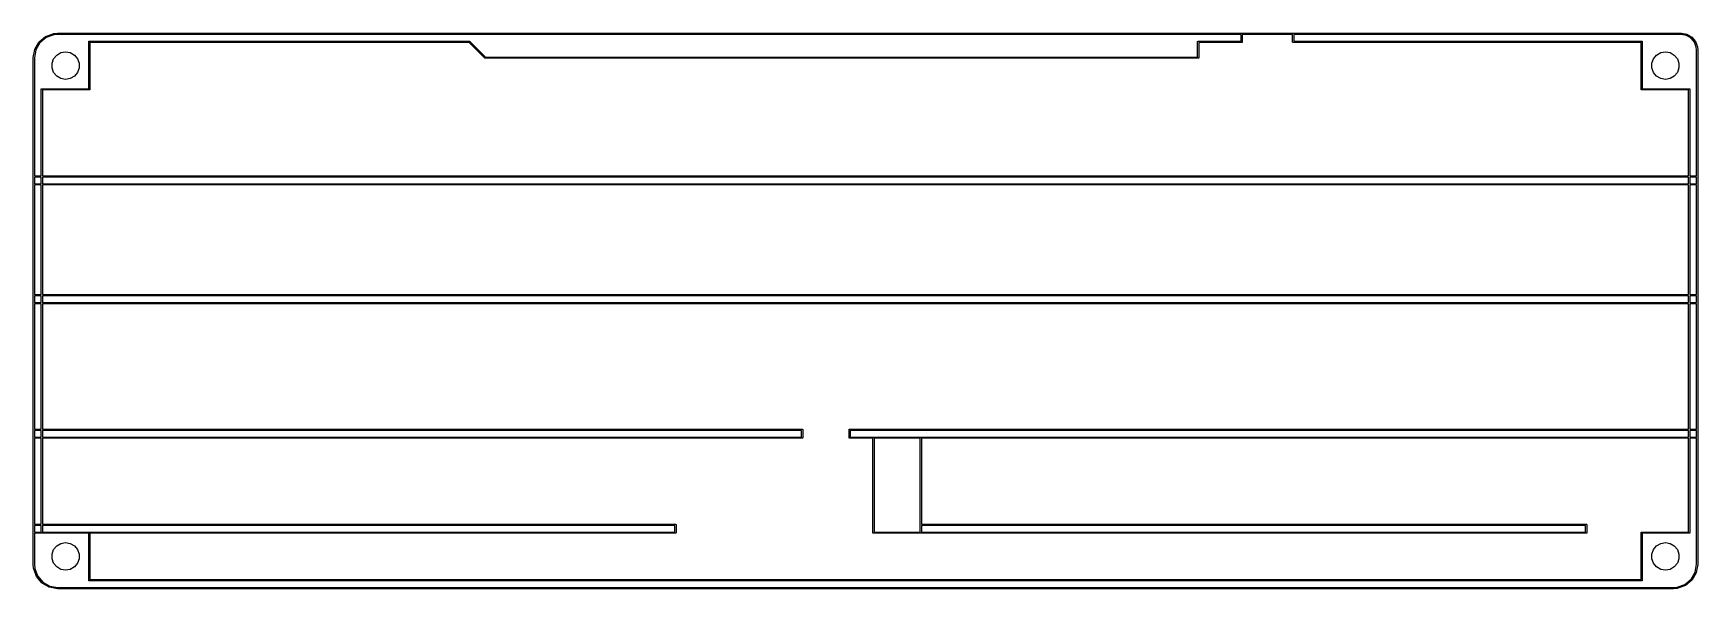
# Model space of a CAD drawing. Extents: x 14 to 281, y -160 to -71.
import ezdxf

# ---------------------------------------------------------------- set-up
doc = ezdxf.new("R2010")
doc.units = 0
doc.header["$MEASUREMENT"] = 0
doc.layers.add('BLACK', color=7, linetype='CONTINUOUS')

msp = doc.modelspace()

# ---------------------------------------------------------------- linework, layer by layer
at = {"layer": 'Black'}
for p, q in [((14.7971, -72.4044), (15.8107, -71.5538)), ((15.9258, -71.7184), (14.9392, -72.5463)), ((15.8107, -71.5538), (15.8408, -71.5365)), ((15.8408, -71.5365), (17.0842, -71.0839)), ((17.1402, -71.2764), (15.9258, -71.7184)), ((17.0842, -71.0839), (17.0971, -71.0816)), ((17.0971, -71.0816), (17.1097, -71.0783)), ((17.1097, -71.0783), (17.7713, -71.0204)), ((17.7844, -71.22), (17.1402, -71.2764)), ((17.7713, -71.0204), (17.7757, -71.0208)), ((17.7757, -71.0208), (17.78, -71.02)), ((17.78, -71.02), (278.13, -71.02)), ((207.545, -71.22), (17.7844, -71.22)), ((207.545, -72.29), (207.545, -71.22)), ((207.745, -71.22), (207.745, -72.39)), ((215.8, -71.22), (207.745, -71.22)), ((215.8, -72.39), (215.8, -71.22)), ((216, -71.22), (216, -72.29)), ((278.121, -71.22), (216, -71.22)), ((278.964, -71.3686), (278.121, -71.22)), ((278.13, -71.02), (278.139, -71.0215)), ((278.139, -71.0215), (278.147, -71.0215)), ((278.147, -71.0215), (279.016, -71.1747)), ((279.697, -71.792), (278.964, -71.3686)), ((279.016, -71.1747), (279.049, -71.1866)), ((279.049, -71.1866), (279.813, -71.6276)), ((280.242, -72.4408), (279.697, -71.792)), ((279.813, -71.6276), (279.837, -71.6478)), ((279.837, -71.6478), (279.839, -71.65)), ((279.839, -71.65), (280.406, -72.3257)), ((13.8715, -74.9126), (14.1013, -73.6095)), ((14.2952, -73.6616), (14.07, -74.9387)), ((14.1013, -73.6095), (14.1132, -73.5769)), ((14.1013, -73.6095), (14.1013, -73.6095)), ((14.1132, -73.5769), (14.7748, -72.431)), ((14.9392, -72.5463), (14.2952, -73.6616)), ((14.7748, -72.431), (14.7971, -72.4044)), ((17.1375, -75.0958), (17.6305, -74.5083)), ((17.6305, -74.5083), (18.2947, -74.1248)), ((18.2947, -74.1248), (19.05, -73.9916)), ((19.05, -73.9916), (19.8053, -74.1248)), ((19.8053, -74.1248), (20.4695, -74.5083)), ((20.4695, -74.5083), (20.9625, -75.0958)), ((22.76, -72.39), (22.7615, -72.3814)), ((22.76, -79.91), (22.76, -72.39)), ((22.7615, -72.3726), (22.7645, -72.3644)), ((22.7615, -72.3814), (22.7615, -72.3726)), ((22.7645, -72.3644), (22.766, -72.3558)), ((22.766, -72.3558), (22.7704, -72.3482)), ((22.7704, -72.3482), (22.7734, -72.34)), ((22.7734, -72.34), (22.779, -72.3333)), ((22.779, -72.3333), (22.7834, -72.3257)), ((22.7834, -72.3257), (22.7901, -72.3201)), ((22.7901, -72.3201), (22.7957, -72.3134)), ((22.7957, -72.3134), (22.8033, -72.309)), ((22.8033, -72.309), (22.81, -72.3034)), ((22.81, -72.3034), (22.8182, -72.3004)), ((22.8182, -72.3004), (22.8258, -72.296)), ((22.8258, -72.296), (22.8344, -72.2945)), ((22.8344, -72.2945), (22.8426, -72.2915)), ((22.8426, -72.2915), (22.8514, -72.2915)), ((22.8514, -72.2915), (22.86, -72.29)), ((22.86, -72.29), (83.82, -72.29)), ((83.7786, -72.49), (22.96, -72.49)), ((22.96, -72.49), (22.96, -80.01)), ((86.2893, -75.0007), (83.7786, -72.49)), ((83.82, -72.29), (83.8243, -72.2908)), ((83.8243, -72.2908), (83.8287, -72.2904)), ((83.8287, -72.2904), (83.8413, -72.2938)), ((83.8413, -72.2938), (83.8542, -72.296)), ((83.8542, -72.296), (83.858, -72.2982)), ((83.858, -72.2982), (83.8623, -72.2994)), ((83.8623, -72.2994), (83.873, -72.3069)), ((83.873, -72.3069), (83.8843, -72.3134)), ((83.8843, -72.3134), (83.8871, -72.3168)), ((83.8871, -72.3168), (83.8907, -72.3193)), ((83.8907, -72.3193), (86.4014, -74.83)), ((200.56, -72.39), (200.562, -72.3814)), ((200.56, -74.83), (200.56, -72.39)), ((200.562, -72.3726), (200.565, -72.3644)), ((200.562, -72.3814), (200.562, -72.3726)), ((200.565, -72.3644), (200.566, -72.3558)), ((200.566, -72.3558), (200.57, -72.3482)), ((200.57, -72.3482), (200.573, -72.34)), ((200.573, -72.34), (200.579, -72.3333)), ((200.579, -72.3333), (200.583, -72.3257)), ((200.583, -72.3257), (200.59, -72.3201)), ((200.59, -72.3201), (200.596, -72.3134)), ((200.596, -72.3134), (200.603, -72.309)), ((200.603, -72.309), (200.61, -72.3034)), ((200.61, -72.3034), (200.618, -72.3004)), ((200.618, -72.3004), (200.626, -72.296)), ((200.626, -72.296), (200.634, -72.2945)), ((200.634, -72.2945), (200.643, -72.2915)), ((200.643, -72.2915), (200.651, -72.2915)), ((200.651, -72.2915), (200.66, -72.29)), ((200.66, -72.29), (207.545, -72.29)), ((207.645, -72.49), (200.76, -72.49)), ((200.76, -72.49), (200.76, -74.93)), ((207.654, -72.4885), (207.645, -72.49)), ((207.662, -72.4885), (207.654, -72.4885)), ((207.671, -72.4855), (207.662, -72.4885)), ((207.679, -72.484), (207.671, -72.4855)), ((207.687, -72.4796), (207.679, -72.484)), ((207.695, -72.4766), (207.687, -72.4796)), ((207.702, -72.471), (207.695, -72.4766)), ((207.709, -72.4666), (207.702, -72.471)), ((207.715, -72.4599), (207.709, -72.4666)), ((207.722, -72.4543), (207.715, -72.4599)), ((207.726, -72.4467), (207.722, -72.4543)), ((207.732, -72.44), (207.726, -72.4467)), ((207.735, -72.4318), (207.732, -72.44)), ((207.739, -72.4242), (207.735, -72.4318)), ((207.74, -72.4156), (207.739, -72.4242)), ((207.743, -72.4074), (207.74, -72.4156)), ((207.745, -72.39), (207.743, -72.3986)), ((207.743, -72.3986), (207.743, -72.4074)), ((215.802, -72.3986), (215.8, -72.39)), ((215.802, -72.4074), (215.802, -72.3986)), ((215.805, -72.4156), (215.802, -72.4074)), ((215.806, -72.4242), (215.805, -72.4156)), ((215.81, -72.4318), (215.806, -72.4242)), ((215.813, -72.44), (215.81, -72.4318)), ((215.819, -72.4467), (215.813, -72.44)), ((215.823, -72.4543), (215.819, -72.4467)), ((215.83, -72.4599), (215.823, -72.4543)), ((215.836, -72.4666), (215.83, -72.4599)), ((215.843, -72.471), (215.836, -72.4666)), ((215.85, -72.4766), (215.843, -72.471)), ((215.858, -72.4796), (215.85, -72.4766)), ((215.866, -72.484), (215.858, -72.4796)), ((215.874, -72.4855), (215.866, -72.484)), ((215.883, -72.4885), (215.874, -72.4855)), ((215.891, -72.4885), (215.883, -72.4885)), ((215.9, -72.49), (215.891, -72.4885)), ((271.68, -72.49), (215.9, -72.49)), ((216, -72.29), (271.78, -72.29)), ((271.68, -80.01), (271.68, -72.49)), ((271.78, -72.29), (271.789, -72.2915)), ((271.789, -72.2915), (271.797, -72.2915)), ((271.797, -72.2915), (271.806, -72.2945)), ((271.806, -72.2945), (271.814, -72.296)), ((271.814, -72.296), (271.822, -72.3004)), ((271.822, -72.3004), (271.83, -72.3034)), ((271.83, -72.3034), (271.837, -72.309)), ((271.837, -72.309), (271.844, -72.3134)), ((271.844, -72.3134), (271.85, -72.3201)), ((271.85, -72.3201), (271.857, -72.3257)), ((271.857, -72.3257), (271.861, -72.3333)), ((271.861, -72.3333), (271.867, -72.34)), ((271.867, -72.34), (271.87, -72.3482)), ((271.87, -72.3482), (271.874, -72.3558)), ((271.874, -72.3558), (271.875, -72.3644)), ((271.875, -72.3644), (271.878, -72.3726)), ((271.878, -72.3726), (271.878, -72.3814)), ((271.878, -72.3814), (271.88, -72.39)), ((271.88, -72.39), (271.88, -79.91)), ((273.677, -75.0958), (274.17, -74.5083)), ((274.17, -74.5083), (274.835, -74.1248)), ((274.835, -74.1248), (275.59, -73.9916)), ((275.59, -73.9916), (276.345, -74.1248)), ((276.345, -74.1248), (277.01, -74.5083)), ((277.01, -74.5083), (277.503, -75.0958)), ((280.533, -73.2408), (280.242, -72.4408)), ((280.406, -72.3257), (280.424, -72.3558)), ((280.424, -72.3558), (280.725, -73.1847)), ((280.57, -73.6644), (280.533, -73.2408)), ((280.57, -93.88), (280.57, -73.6644)), ((280.725, -73.1847), (280.728, -73.1976)), ((280.728, -73.1976), (280.731, -73.2102)), ((280.731, -73.2102), (280.77, -73.6513)), ((280.77, -73.6513), (280.769, -73.6557)), ((280.769, -73.6557), (280.77, -73.66)), ((280.77, -73.66), (280.77, -156.21)), ((13.87, -74.93), (13.8715, -74.9214)), ((13.87, -156.21), (13.87, -74.93)), ((13.8715, -74.9214), (13.8715, -74.9126)), ((14.07, -74.9387), (14.07, -93.88)), ((16.8751, -75.8165), (17.1375, -75.0958)), ((16.8751, -76.5835), (16.8751, -75.8165)), ((17.1375, -77.3042), (16.8751, -76.5835)), ((17.6305, -77.8917), (17.1375, -77.3042)), ((20.9625, -77.3042), (20.4695, -77.8917)), ((20.9625, -75.0958), (21.2249, -75.8165)), ((21.2249, -76.5835), (20.9625, -77.3042)), ((21.2249, -75.8165), (21.2249, -76.5835)), ((86.2929, -75.0032), (86.2893, -75.0007)), ((86.2957, -75.0066), (86.2929, -75.0032)), ((86.307, -75.0131), (86.2957, -75.0066)), ((86.3177, -75.0206), (86.307, -75.0131)), ((86.322, -75.0218), (86.3177, -75.0206)), ((86.3258, -75.024), (86.322, -75.0218)), ((86.3387, -75.0262), (86.3258, -75.024)), ((86.3513, -75.0296), (86.3387, -75.0262)), ((86.3557, -75.0292), (86.3513, -75.0296)), ((86.36, -75.03), (86.3557, -75.0292)), ((200.66, -75.03), (86.36, -75.03)), ((86.4014, -74.83), (200.56, -74.83)), ((200.669, -75.0285), (200.66, -75.03)), ((200.677, -75.0285), (200.669, -75.0285)), ((200.686, -75.0255), (200.677, -75.0285)), ((200.694, -75.024), (200.686, -75.0255)), ((200.702, -75.0196), (200.694, -75.024)), ((200.71, -75.0166), (200.702, -75.0196)), ((200.717, -75.011), (200.71, -75.0166)), ((200.724, -75.0066), (200.717, -75.011)), ((200.73, -74.9999), (200.724, -75.0066)), ((200.737, -74.9943), (200.73, -74.9999)), ((200.741, -74.9867), (200.737, -74.9943)), ((200.747, -74.98), (200.741, -74.9867)), ((200.75, -74.9718), (200.747, -74.98)), ((200.754, -74.9642), (200.75, -74.9718)), ((200.755, -74.9556), (200.754, -74.9642)), ((200.758, -74.9474), (200.755, -74.9556)), ((200.76, -74.93), (200.758, -74.9386)), ((200.758, -74.9386), (200.758, -74.9474)), ((273.415, -75.8165), (273.677, -75.0958)), ((273.415, -76.5835), (273.415, -75.8165)), ((273.677, -77.3042), (273.415, -76.5835)), ((274.17, -77.8917), (273.677, -77.3042)), ((277.503, -77.3042), (277.01, -77.8917)), ((277.503, -75.0958), (277.765, -75.8165)), ((277.765, -76.5835), (277.503, -77.3042)), ((277.765, -75.8165), (277.765, -76.5835)), ((15.14, -80.01), (15.1415, -80.0014)), ((15.14, -93.88), (15.14, -80.01)), ((15.1415, -79.9926), (15.1445, -79.9844)), ((15.1415, -80.0014), (15.1415, -79.9926)), ((15.1445, -79.9844), (15.146, -79.9758)), ((15.146, -79.9758), (15.1504, -79.9682)), ((15.1504, -79.9682), (15.1534, -79.96)), ((15.1534, -79.96), (15.159, -79.9533)), ((15.159, -79.9533), (15.1634, -79.9457)), ((15.1634, -79.9457), (15.1701, -79.9401)), ((15.1701, -79.9401), (15.1757, -79.9334)), ((15.1757, -79.9334), (15.1833, -79.929)), ((15.1833, -79.929), (15.19, -79.9234)), ((15.19, -79.9234), (15.1982, -79.9204)), ((15.1982, -79.9204), (15.2058, -79.916)), ((15.2058, -79.916), (15.2144, -79.9145)), ((15.2144, -79.9145), (15.2226, -79.9115)), ((15.2226, -79.9115), (15.2314, -79.9115)), ((15.2314, -79.9115), (15.24, -79.91)), ((15.24, -79.91), (22.76, -79.91)), ((18.2947, -78.2752), (17.6305, -77.8917)), ((19.05, -78.4084), (18.2947, -78.2752)), ((19.8053, -78.2752), (19.05, -78.4084)), ((20.4695, -77.8917), (19.8053, -78.2752)), ((22.941, -80.0667), (22.9366, -80.0743)), ((22.9466, -80.06), (22.941, -80.0667)), ((22.9496, -80.0518), (22.9466, -80.06)), ((22.954, -80.0442), (22.9496, -80.0518)), ((22.9555, -80.0356), (22.954, -80.0442)), ((22.9585, -80.0274), (22.9555, -80.0356)), ((22.96, -80.01), (22.9585, -80.0186)), ((22.9585, -80.0186), (22.9585, -80.0274)), ((271.682, -80.0186), (271.68, -80.01)), ((271.682, -80.0274), (271.682, -80.0186)), ((271.685, -80.0356), (271.682, -80.0274)), ((271.686, -80.0442), (271.685, -80.0356)), ((271.69, -80.0518), (271.686, -80.0442)), ((271.693, -80.06), (271.69, -80.0518)), ((271.699, -80.0667), (271.693, -80.06)), ((271.703, -80.0743), (271.699, -80.0667)), ((271.88, -79.91), (279.4, -79.91)), ((274.835, -78.2752), (274.17, -77.8917)), ((275.59, -78.4084), (274.835, -78.2752)), ((276.345, -78.2752), (275.59, -78.4084)), ((277.01, -77.8917), (276.345, -78.2752)), ((279.4, -79.91), (279.409, -79.9115)), ((279.409, -79.9115), (279.417, -79.9115)), ((279.417, -79.9115), (279.426, -79.9145)), ((279.426, -79.9145), (279.434, -79.916)), ((279.434, -79.916), (279.442, -79.9204)), ((279.442, -79.9204), (279.45, -79.9234)), ((279.45, -79.9234), (279.457, -79.929)), ((279.457, -79.929), (279.464, -79.9334)), ((279.464, -79.9334), (279.47, -79.9401)), ((279.47, -79.9401), (279.477, -79.9457)), ((279.477, -79.9457), (279.481, -79.9533)), ((279.481, -79.9533), (279.487, -79.96)), ((279.487, -79.96), (279.49, -79.9682)), ((279.49, -79.9682), (279.494, -79.9758)), ((279.494, -79.9758), (279.495, -79.9844)), ((279.495, -79.9844), (279.498, -79.9926)), ((279.498, -79.9926), (279.498, -80.0014)), ((279.498, -80.0014), (279.5, -80.01)), ((279.5, -80.01), (279.5, -93.88)), ((22.86, -80.11), (15.34, -80.11)), ((15.34, -80.11), (15.34, -93.88)), ((22.8686, -80.1085), (22.86, -80.11)), ((22.8774, -80.1085), (22.8686, -80.1085)), ((22.8856, -80.1055), (22.8774, -80.1085)), ((22.8942, -80.104), (22.8856, -80.1055)), ((22.9018, -80.0996), (22.8942, -80.104)), ((22.91, -80.0966), (22.9018, -80.0996)), ((22.9167, -80.091), (22.91, -80.0966)), ((22.9243, -80.0866), (22.9167, -80.091)), ((22.9299, -80.0799), (22.9243, -80.0866)), ((22.9366, -80.0743), (22.9299, -80.0799)), ((271.71, -80.0799), (271.703, -80.0743)), ((271.716, -80.0866), (271.71, -80.0799)), ((271.723, -80.091), (271.716, -80.0866)), ((271.73, -80.0966), (271.723, -80.091)), ((271.738, -80.0996), (271.73, -80.0966)), ((271.746, -80.104), (271.738, -80.0996)), ((271.754, -80.1055), (271.746, -80.104)), ((271.763, -80.1085), (271.754, -80.1055)), ((271.771, -80.1085), (271.763, -80.1085)), ((271.78, -80.11), (271.771, -80.1085)), ((279.3, -80.11), (271.78, -80.11)), ((279.3, -93.88), (279.3, -80.11)), ((14.07, -93.88), (15.14, -93.88)), ((14.07, -94.08), (14.07, -95.15)), ((15.14, -94.08), (14.07, -94.08)), ((14.07, -95.15), (15.14, -95.15)), ((14.07, -95.35), (14.07, -112.93)), ((15.14, -95.35), (14.07, -95.35)), ((15.14, -95.15), (15.14, -94.08)), ((15.14, -112.93), (15.14, -95.35)), ((15.34, -93.88), (279.3, -93.88)), ((15.34, -94.08), (15.34, -95.15)), ((279.3, -94.08), (15.34, -94.08)), ((15.34, -95.15), (279.3, -95.15)), ((15.34, -95.35), (15.34, -112.93)), ((279.3, -95.35), (15.34, -95.35)), ((279.3, -95.15), (279.3, -94.08)), ((279.3, -112.93), (279.3, -95.35)), ((279.5, -93.88), (280.57, -93.88)), ((279.5, -94.08), (279.5, -95.15)), ((280.57, -94.08), (279.5, -94.08)), ((279.5, -95.15), (280.57, -95.15)), ((279.5, -95.35), (279.5, -112.93)), ((280.57, -95.35), (279.5, -95.35)), ((280.57, -95.15), (280.57, -94.08)), ((280.57, -112.93), (280.57, -95.35)), ((14.07, -112.93), (15.14, -112.93)), ((14.07, -113.13), (14.07, -114.2)), ((15.14, -113.13), (14.07, -113.13)), ((14.07, -114.2), (15.14, -114.2)), ((14.07, -114.4), (14.07, -134.52)), ((15.14, -114.4), (14.07, -114.4)), ((15.14, -114.2), (15.14, -113.13)), ((15.14, -134.52), (15.14, -114.4)), ((15.34, -112.93), (279.3, -112.93)), ((15.34, -113.13), (15.34, -114.2)), ((279.3, -113.13), (15.34, -113.13)), ((15.34, -114.2), (279.3, -114.2)), ((279.3, -114.4), (15.34, -114.4)), ((15.34, -114.4), (15.34, -134.52)), ((279.3, -114.2), (279.3, -113.13)), ((279.3, -134.52), (279.3, -114.4)), ((279.5, -112.93), (280.57, -112.93)), ((279.5, -113.13), (279.5, -114.2)), ((280.57, -113.13), (279.5, -113.13)), ((279.5, -114.2), (280.57, -114.2)), ((279.5, -114.4), (279.5, -134.52)), ((280.57, -114.4), (279.5, -114.4)), ((280.57, -114.2), (280.57, -113.13)), ((280.57, -134.52), (280.57, -114.4)), ((14.07, -134.52), (15.14, -134.52)), ((14.07, -134.72), (14.07, -135.79)), ((15.14, -134.72), (14.07, -134.72)), ((14.07, -135.79), (15.14, -135.79)), ((14.07, -135.99), (14.07, -149.76)), ((15.14, -135.99), (14.07, -135.99)), ((15.14, -135.79), (15.14, -134.72)), ((15.14, -149.76), (15.14, -135.99)), ((15.34, -134.52), (137.16, -134.52)), ((15.34, -134.72), (15.34, -135.79)), ((137.06, -134.72), (15.34, -134.72)), ((15.34, -135.79), (137.06, -135.79)), ((137.16, -135.99), (15.34, -135.99)), ((15.34, -135.99), (15.34, -149.76)), ((137.06, -135.79), (137.06, -134.72)), ((137.16, -134.52), (137.169, -134.522)), ((137.169, -135.988), (137.16, -135.99)), ((137.169, -134.522), (137.177, -134.522)), ((137.177, -135.988), (137.169, -135.988)), ((137.177, -134.522), (137.186, -134.525)), ((137.186, -135.985), (137.177, -135.988)), ((137.186, -134.525), (137.194, -134.526)), ((137.194, -135.984), (137.186, -135.985)), ((137.194, -134.526), (137.202, -134.53)), ((137.202, -135.98), (137.194, -135.984)), ((137.202, -134.53), (137.21, -134.533)), ((137.21, -135.977), (137.202, -135.98)), ((137.21, -134.533), (137.217, -134.539)), ((137.217, -135.971), (137.21, -135.977)), ((137.217, -134.539), (137.224, -134.543)), ((137.224, -135.967), (137.217, -135.971)), ((137.224, -134.543), (137.23, -134.55)), ((137.23, -135.96), (137.224, -135.967)), ((137.23, -134.55), (137.237, -134.556)), ((137.237, -135.954), (137.23, -135.96)), ((137.237, -134.556), (137.241, -134.563)), ((137.241, -135.947), (137.237, -135.954)), ((137.241, -134.563), (137.247, -134.57)), ((137.247, -135.94), (137.241, -135.947)), ((137.247, -134.57), (137.25, -134.578)), ((137.25, -135.932), (137.247, -135.94)), ((137.25, -134.578), (137.254, -134.586)), ((137.254, -135.924), (137.25, -135.932)), ((137.254, -134.586), (137.255, -134.594)), ((137.255, -135.916), (137.254, -135.924)), ((137.255, -134.594), (137.258, -134.603)), ((137.258, -135.907), (137.255, -135.916)), ((137.258, -134.603), (137.258, -134.611)), ((137.258, -134.611), (137.26, -134.62)), ((137.26, -135.89), (137.258, -135.899)), ((137.258, -135.899), (137.258, -135.907)), ((137.26, -134.62), (137.26, -135.89)), ((144.68, -134.62), (144.682, -134.611)), ((144.68, -135.89), (144.68, -134.62)), ((144.682, -135.899), (144.68, -135.89)), ((144.682, -134.603), (144.685, -134.594)), ((144.682, -134.611), (144.682, -134.603)), ((144.682, -135.907), (144.682, -135.899)), ((144.685, -135.916), (144.682, -135.907)), ((144.685, -134.594), (144.686, -134.586)), ((144.686, -135.924), (144.685, -135.916)), ((144.686, -134.586), (144.69, -134.578)), ((144.69, -135.932), (144.686, -135.924)), ((144.69, -134.578), (144.693, -134.57)), ((144.693, -135.94), (144.69, -135.932)), ((144.693, -134.57), (144.699, -134.563)), ((144.699, -135.947), (144.693, -135.94)), ((144.699, -134.563), (144.703, -134.556)), ((144.703, -135.954), (144.699, -135.947)), ((144.703, -134.556), (144.71, -134.55)), ((144.71, -135.96), (144.703, -135.954)), ((144.71, -134.55), (144.716, -134.543)), ((144.716, -135.967), (144.71, -135.96)), ((144.716, -134.543), (144.723, -134.539)), ((144.723, -135.971), (144.716, -135.967)), ((144.723, -134.539), (144.73, -134.533)), ((144.73, -135.977), (144.723, -135.971)), ((144.73, -134.533), (144.738, -134.53)), ((144.738, -135.98), (144.73, -135.977)), ((144.738, -134.53), (144.746, -134.526)), ((144.746, -135.984), (144.738, -135.98)), ((144.746, -134.526), (144.754, -134.525)), ((144.754, -135.985), (144.746, -135.984)), ((144.754, -134.525), (144.763, -134.522)), ((144.763, -135.988), (144.754, -135.985)), ((144.763, -134.522), (144.771, -134.522)), ((144.771, -135.988), (144.763, -135.988)), ((144.771, -134.522), (144.78, -134.52)), ((144.78, -135.99), (144.771, -135.988)), ((144.78, -134.52), (279.3, -134.52)), ((148.49, -135.99), (144.78, -135.99)), ((144.88, -134.72), (144.88, -135.79)), ((279.3, -134.72), (144.88, -134.72)), ((144.88, -135.79), (279.3, -135.79)), ((148.49, -151.13), (148.49, -135.99)), ((148.69, -135.99), (148.69, -151.03)), ((156.11, -135.99), (148.69, -135.99)), ((156.11, -151.03), (156.11, -135.99)), ((279.3, -135.99), (156.31, -135.99)), ((156.31, -135.99), (156.31, -149.76)), ((279.3, -135.79), (279.3, -134.72)), ((279.3, -151.03), (279.3, -135.99)), ((279.5, -134.52), (280.57, -134.52)), ((279.5, -134.72), (279.5, -135.79)), ((280.57, -134.72), (279.5, -134.72)), ((279.5, -135.79), (280.57, -135.79)), ((280.57, -135.99), (279.5, -135.99)), ((279.5, -135.99), (279.5, -151.13)), ((280.57, -135.79), (280.57, -134.72)), ((280.57, -156.201), (280.57, -135.99)), ((14.07, -149.76), (15.14, -149.76)), ((14.07, -149.96), (14.07, -151.03)), ((15.14, -149.96), (14.07, -149.96)), ((14.07, -151.03), (15.14, -151.03)), ((15.24, -151.23), (14.07, -151.23)), ((14.07, -151.23), (14.07, -156.206)), ((15.14, -151.03), (15.14, -149.96)), ((22.76, -151.23), (15.24, -151.23)), ((15.34, -149.76), (116.84, -149.76)), ((15.34, -149.96), (15.34, -151.03)), ((116.74, -149.96), (15.34, -149.96)), ((15.34, -151.03), (116.74, -151.03)), ((22.76, -158.75), (22.76, -151.23)), ((116.84, -151.23), (22.96, -151.23)), ((22.96, -151.23), (22.96, -158.65)), ((116.74, -151.03), (116.74, -149.96)), ((116.84, -149.76), (116.849, -149.762)), ((116.849, -151.228), (116.84, -151.23)), ((116.849, -149.762), (116.857, -149.762)), ((116.857, -151.228), (116.849, -151.228)), ((116.857, -149.762), (116.866, -149.765)), ((116.866, -151.225), (116.857, -151.228)), ((116.866, -149.765), (116.874, -149.766)), ((116.874, -151.224), (116.866, -151.225)), ((116.874, -149.766), (116.882, -149.77)), ((116.882, -151.22), (116.874, -151.224)), ((116.882, -149.77), (116.89, -149.773)), ((116.89, -151.217), (116.882, -151.22)), ((116.89, -149.773), (116.897, -149.779)), ((116.897, -151.211), (116.89, -151.217)), ((116.897, -149.779), (116.904, -149.783)), ((116.904, -151.207), (116.897, -151.211)), ((116.904, -149.783), (116.91, -149.79)), ((116.91, -151.2), (116.904, -151.207)), ((116.91, -149.79), (116.917, -149.796)), ((116.917, -151.194), (116.91, -151.2)), ((116.917, -149.796), (116.921, -149.803)), ((116.921, -151.187), (116.917, -151.194)), ((116.921, -149.803), (116.927, -149.81)), ((116.927, -151.18), (116.921, -151.187)), ((116.927, -149.81), (116.93, -149.818)), ((116.93, -151.172), (116.927, -151.18)), ((116.93, -149.818), (116.934, -149.826)), ((116.934, -151.164), (116.93, -151.172)), ((116.934, -149.826), (116.935, -149.834)), ((116.935, -151.156), (116.934, -151.164)), ((116.935, -149.834), (116.938, -149.843)), ((116.938, -151.147), (116.935, -151.156)), ((116.938, -149.843), (116.938, -149.851)), ((116.938, -149.851), (116.94, -149.86)), ((116.94, -151.13), (116.938, -151.139)), ((116.938, -151.139), (116.938, -151.147)), ((116.94, -149.86), (116.94, -151.13)), ((148.492, -151.139), (148.49, -151.13)), ((148.492, -151.147), (148.492, -151.139)), ((148.495, -151.156), (148.492, -151.147)), ((148.496, -151.164), (148.495, -151.156)), ((148.5, -151.172), (148.496, -151.164)), ((148.503, -151.18), (148.5, -151.172)), ((148.509, -151.187), (148.503, -151.18)), ((148.513, -151.194), (148.509, -151.187)), ((148.52, -151.2), (148.513, -151.194)), ((148.526, -151.207), (148.52, -151.2)), ((148.533, -151.211), (148.526, -151.207)), ((148.54, -151.217), (148.533, -151.211)), ((148.548, -151.22), (148.54, -151.217)), ((148.556, -151.224), (148.548, -151.22)), ((148.564, -151.225), (148.556, -151.224)), ((148.573, -151.228), (148.564, -151.225)), ((148.581, -151.228), (148.573, -151.228)), ((148.59, -151.23), (148.581, -151.228)), ((156.21, -151.23), (148.59, -151.23)), ((148.69, -151.03), (156.11, -151.03)), ((262.89, -151.23), (156.21, -151.23)), ((156.31, -149.76), (262.89, -149.76)), ((156.31, -149.96), (156.31, -151.03)), ((262.79, -149.96), (156.31, -149.96)), ((156.31, -151.03), (262.79, -151.03)), ((262.79, -151.03), (262.79, -149.96)), ((262.89, -149.76), (262.899, -149.762)), ((262.899, -151.228), (262.89, -151.23)), ((262.899, -149.762), (262.907, -149.762)), ((262.907, -151.228), (262.899, -151.228)), ((262.907, -149.762), (262.916, -149.765)), ((262.916, -151.225), (262.907, -151.228)), ((262.916, -149.765), (262.924, -149.766)), ((262.924, -151.224), (262.916, -151.225)), ((262.924, -149.766), (262.932, -149.77)), ((262.932, -151.22), (262.924, -151.224)), ((262.932, -149.77), (262.94, -149.773)), ((262.94, -151.217), (262.932, -151.22)), ((262.94, -149.773), (262.947, -149.779)), ((262.947, -151.211), (262.94, -151.217)), ((262.947, -149.779), (262.954, -149.783)), ((262.954, -151.207), (262.947, -151.211)), ((262.954, -149.783), (262.96, -149.79)), ((262.96, -151.2), (262.954, -151.207)), ((262.96, -149.79), (262.967, -149.796)), ((262.967, -151.194), (262.96, -151.2)), ((262.967, -149.796), (262.971, -149.803)), ((262.971, -151.187), (262.967, -151.194)), ((262.971, -149.803), (262.977, -149.81)), ((262.977, -151.18), (262.971, -151.187)), ((262.977, -149.81), (262.98, -149.818)), ((262.98, -151.172), (262.977, -151.18)), ((262.98, -149.818), (262.984, -149.826)), ((262.984, -151.164), (262.98, -151.172)), ((262.984, -149.826), (262.985, -149.834)), ((262.985, -151.156), (262.984, -151.164)), ((262.985, -149.834), (262.988, -149.843)), ((262.988, -151.147), (262.985, -151.156)), ((262.988, -149.843), (262.988, -149.851)), ((262.988, -149.851), (262.99, -149.86)), ((262.99, -151.13), (262.988, -151.139)), ((262.988, -151.139), (262.988, -151.147)), ((262.99, -149.86), (262.99, -151.13)), ((271.68, -151.13), (271.682, -151.121)), ((271.68, -158.65), (271.68, -151.13)), ((271.682, -151.113), (271.685, -151.104)), ((271.682, -151.121), (271.682, -151.113)), ((271.685, -151.104), (271.686, -151.096)), ((271.686, -151.096), (271.69, -151.088)), ((271.69, -151.088), (271.693, -151.08)), ((271.693, -151.08), (271.699, -151.073)), ((271.699, -151.073), (271.703, -151.066)), ((271.703, -151.066), (271.71, -151.06)), ((271.71, -151.06), (271.716, -151.053)), ((271.716, -151.053), (271.723, -151.049)), ((271.723, -151.049), (271.73, -151.043)), ((271.73, -151.043), (271.738, -151.04)), ((271.738, -151.04), (271.746, -151.036)), ((271.746, -151.036), (271.754, -151.035)), ((271.754, -151.035), (271.763, -151.032)), ((271.763, -151.032), (271.771, -151.032)), ((271.771, -151.032), (271.78, -151.03)), ((271.78, -151.03), (279.3, -151.03)), ((279.4, -151.23), (271.88, -151.23)), ((271.88, -151.23), (271.88, -158.75)), ((279.409, -151.228), (279.4, -151.23)), ((279.417, -151.228), (279.409, -151.228)), ((279.426, -151.225), (279.417, -151.228)), ((279.434, -151.224), (279.426, -151.225)), ((279.442, -151.22), (279.434, -151.224)), ((279.45, -151.217), (279.442, -151.22)), ((279.457, -151.211), (279.45, -151.217)), ((279.464, -151.207), (279.457, -151.211)), ((279.47, -151.2), (279.464, -151.207)), ((279.477, -151.194), (279.47, -151.2)), ((279.481, -151.187), (279.477, -151.194)), ((279.487, -151.18), (279.481, -151.187)), ((279.49, -151.172), (279.487, -151.18)), ((279.494, -151.164), (279.49, -151.172)), ((279.495, -151.156), (279.494, -151.164)), ((279.498, -151.147), (279.495, -151.156)), ((279.5, -151.13), (279.498, -151.139)), ((279.498, -151.139), (279.498, -151.147)), ((16.8751, -154.557), (17.1375, -153.836)), ((16.8751, -155.323), (16.8751, -154.557)), ((17.1375, -153.836), (17.6305, -153.248)), ((17.6305, -153.248), (18.2947, -152.865)), ((18.2947, -152.865), (19.05, -152.732)), ((19.05, -152.732), (19.8053, -152.865)), ((19.8053, -152.865), (20.4695, -153.248)), ((20.4695, -153.248), (20.9625, -153.836)), ((20.9625, -153.836), (21.2249, -154.557)), ((21.2249, -154.557), (21.2249, -155.323)), ((273.415, -154.557), (273.677, -153.836)), ((273.415, -155.323), (273.415, -154.557)), ((273.677, -153.836), (274.17, -153.248)), ((274.17, -153.248), (274.835, -152.865)), ((274.835, -152.865), (275.59, -152.732)), ((275.59, -152.732), (276.345, -152.865)), ((276.345, -152.865), (277.01, -153.248)), ((277.01, -153.248), (277.503, -153.836)), ((277.503, -153.836), (277.765, -154.557)), ((277.765, -154.557), (277.765, -155.323)), ((13.8708, -156.214), (13.87, -156.21)), ((13.8704, -156.219), (13.8708, -156.214)), ((13.9283, -156.88), (13.8704, -156.219)), ((13.9316, -156.893), (13.9283, -156.88)), ((13.9339, -156.906), (13.9316, -156.893)), ((14.3865, -158.149), (13.9339, -156.906)), ((14.07, -156.206), (14.1264, -156.85)), ((14.1264, -156.85), (14.5684, -158.064)), ((17.1375, -156.044), (16.8751, -155.323)), ((17.6305, -156.632), (17.1375, -156.044)), ((18.2947, -157.015), (17.6305, -156.632)), ((19.05, -157.148), (18.2947, -157.015)), ((19.8053, -157.015), (19.05, -157.148)), ((20.4695, -156.632), (19.8053, -157.015)), ((20.9625, -156.044), (20.4695, -156.632)), ((21.2249, -155.323), (20.9625, -156.044)), ((273.677, -156.044), (273.415, -155.323)), ((274.17, -156.632), (273.677, -156.044)), ((274.835, -157.015), (274.17, -156.632)), ((275.59, -157.148), (274.835, -157.015)), ((276.345, -157.015), (275.59, -157.148)), ((277.01, -156.632), (276.345, -157.015)), ((277.503, -156.044), (277.01, -156.632)), ((277.765, -155.323), (277.503, -156.044)), ((280.345, -157.478), (280.57, -156.201)), ((280.768, -156.227), (280.539, -157.53)), ((280.77, -156.21), (280.768, -156.219)), ((280.768, -156.219), (280.768, -156.227)), ((14.4038, -158.179), (14.3865, -158.149)), ((15.2544, -159.193), (14.4038, -158.179)), ((14.5684, -158.064), (15.3962, -159.051)), ((15.281, -159.215), (15.2544, -159.193)), ((16.4269, -159.877), (15.281, -159.215)), ((15.3962, -159.051), (16.5116, -159.695)), ((16.4595, -159.889), (16.4269, -159.877)), ((17.7626, -160.118), (16.4595, -159.889)), ((16.5116, -159.695), (17.7887, -159.92)), ((17.7714, -160.118), (17.7626, -160.118)), ((17.78, -160.12), (17.7714, -160.118)), ((276.86, -160.12), (17.78, -160.12)), ((17.7887, -159.92), (276.856, -159.92)), ((22.7615, -158.759), (22.76, -158.75)), ((22.7615, -158.767), (22.7615, -158.759)), ((22.7645, -158.776), (22.7615, -158.767)), ((22.766, -158.784), (22.7645, -158.776)), ((22.7704, -158.792), (22.766, -158.784)), ((22.7734, -158.8), (22.7704, -158.792)), ((22.779, -158.807), (22.7734, -158.8)), ((22.7834, -158.814), (22.779, -158.807)), ((22.7901, -158.82), (22.7834, -158.814)), ((22.7957, -158.827), (22.7901, -158.82)), ((22.8033, -158.831), (22.7957, -158.827)), ((22.81, -158.837), (22.8033, -158.831)), ((22.8182, -158.84), (22.81, -158.837)), ((22.8258, -158.844), (22.8182, -158.84)), ((22.8344, -158.845), (22.8258, -158.844)), ((22.8426, -158.848), (22.8344, -158.845)), ((22.8514, -158.848), (22.8426, -158.848)), ((22.86, -158.85), (22.8514, -158.848)), ((271.78, -158.85), (22.86, -158.85)), ((22.96, -158.65), (271.68, -158.65)), ((271.789, -158.848), (271.78, -158.85)), ((271.797, -158.848), (271.789, -158.848)), ((271.806, -158.845), (271.797, -158.848)), ((271.814, -158.844), (271.806, -158.845)), ((271.822, -158.84), (271.814, -158.844)), ((271.83, -158.837), (271.822, -158.84)), ((271.837, -158.831), (271.83, -158.837)), ((271.844, -158.827), (271.837, -158.831)), ((271.85, -158.82), (271.844, -158.827)), ((271.857, -158.814), (271.85, -158.82)), ((271.861, -158.807), (271.857, -158.814)), ((271.867, -158.8), (271.861, -158.807)), ((271.87, -158.792), (271.867, -158.8)), ((271.874, -158.784), (271.87, -158.792)), ((271.875, -158.776), (271.874, -158.784)), ((271.878, -158.767), (271.875, -158.776)), ((271.88, -158.75), (271.878, -158.759)), ((271.878, -158.759), (271.878, -158.767)), ((276.856, -159.92), (277.5, -159.864)), ((276.864, -160.119), (276.86, -160.12)), ((276.869, -160.12), (276.864, -160.119)), ((277.53, -160.062), (276.869, -160.12)), ((277.5, -159.864), (278.714, -159.422)), ((277.543, -160.058), (277.53, -160.062)), ((277.556, -160.056), (277.543, -160.058)), ((278.799, -159.604), (277.556, -160.056)), ((278.714, -159.422), (279.701, -158.594)), ((278.829, -159.586), (278.799, -159.604)), ((279.843, -158.736), (278.829, -159.586)), ((279.701, -158.594), (280.345, -157.478)), ((279.845, -158.733), (279.843, -158.736)), ((279.865, -158.709), (279.845, -158.733)), ((280.527, -157.563), (279.865, -158.709)), ((280.539, -157.53), (280.527, -157.563))]:
    msp.add_line(p, q, dxfattribs=at)

doc.saveas('drawing.dxf')
